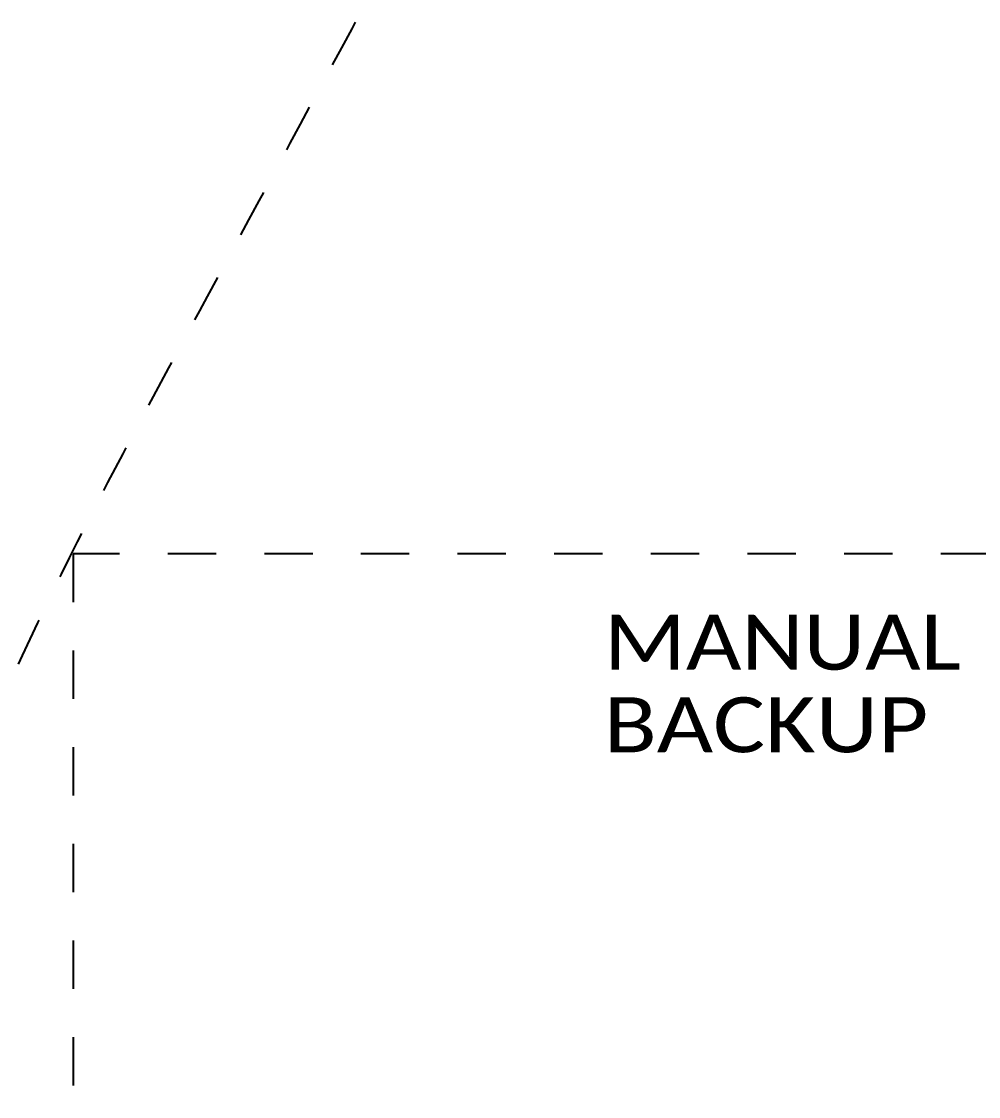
# Model space of a CAD drawing. Header units: millimetres. Extents: x 6781 to 13993, y -7973 to 4183.
# Drawn here: x 8142 to 8751, y -5950 to -5267 of the extents above; entities that cross this region are included whole.
import ezdxf
from ezdxf.enums import TextEntityAlignment as Align

# ---------------------------------------------------------------- set-up
doc = ezdxf.new("R2010")
doc.units = ezdxf.units.MM
doc.header["$LTSCALE"] = 307.34
doc.linetypes.add('DASHED', pattern=[0.2, 0.1, -0.1])
doc.layers.get('0').update_dxf_attribs({"linetype": 'CONTINUOUS'})
doc.styles.get("Standard").update_dxf_attribs({"font": 'calibri.ttf'})

msp = doc.modelspace()

# ---------------------------------------------------------------- linework, layer by layer
at = {"linetype": 'DASHED'}
for p, q in [((9064.81696, -5605.39485), (8174.81696, -5605.39485)), ((8174.81696, -5605.39485), (8174.81696, -6125.39485))]:
    msp.add_line(p, q, dxfattribs=at)
at = {"color": 0, "linetype": 'DASHED'}
for points, knots in [([(8658.44382, -4629.87816), (8522.78364, -4635.1465), (8323.78752, -4782.40907), (8166.44823, -5127.96372), (7978.90648, -5464.55894), (7880.84616, -5676.14983), (7830.17542, -5928.27595)], [0, 0, 0, 0, 0.214246088, 0.52137558, 0.741763518, 1, 1, 1, 1]), ([(8656.80426, -4824.18231), (8611.43855, -4830.83184), (8548.90917, -4879.63691), (8472.5241, -5050.16598), (8371.7378, -5234.8536), (8268.91191, -5425.59254), (8178.52564, -5591.88891), (8117.80008, -5720.9756), (8085.90881, -5802.75432), (8052.58123, -5927.47281)], [0, 0, 0, 0, 0.087702869, 0.227471426, 0.449282825, 0.6375861, 0.778240428, 0.934240525, 1, 1, 1, 1])]:
    msp.add_open_spline(points, degree=3, knots=knots, dxfattribs=at)

# ---------------------------------------------------------------- texts
at = {"color": 0, "linetype": 'Continuous'}
for s, width, p, p2 in [('MANUAL', 1.107555, (8512.36293, -5679.06758), (8739.52246, -5679.06758)), ('BACKUP', 1.122517, (8512.36293, -5731.56758), (8718.68589, -5731.56758))]:
    msp.add_text(s, height=35, dxfattribs=dict(at, width=width)).set_placement(p, p2, align=Align.FIT)

doc.saveas('drawing.dxf')
